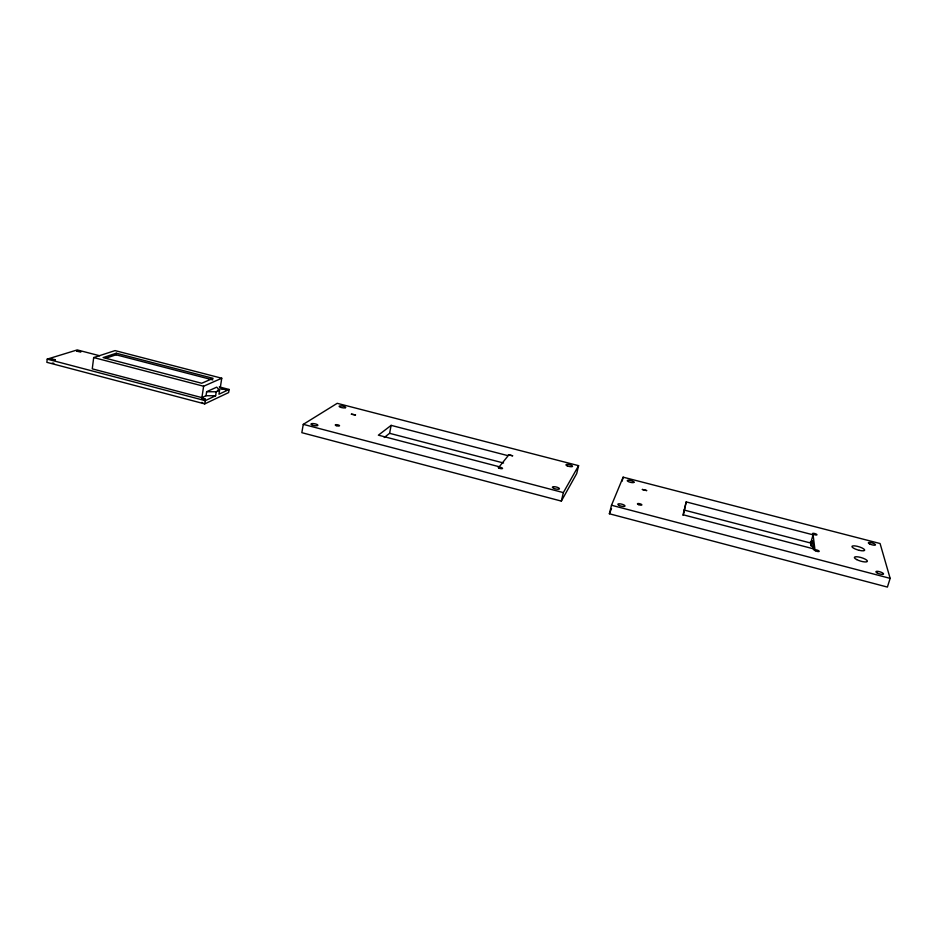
<?xml version="1.0" encoding="UTF-8"?>
<svg xmlns="http://www.w3.org/2000/svg" width="937" height="937" viewBox="0 0 937 937"><rect width="100%" height="100%" fill="white"/><g stroke="black" fill="none" stroke-linecap="round" stroke-linejoin="round"><path stroke-width="1.41" d="M99.732 355.779L77.232 349.923L47.225 359.129L46.85 362.326L204.723 403.894L228.628 392.568L229.12 389.464L219.27 386.899M217.419 390.495L220.043 389.288L221.753 378.232L115.04 350.602L93.688 357.559L92.259 368.85L201.9 397.628L206.035 395.73L215.615 395.777L216.224 391.795L219.551 390.26L216.716 387.157L206.644 391.713L206.035 395.73M105.541 358.309L116.083 354.795L116.293 353.226L213.086 378.325L201.713 383.256L103.105 357.583L116.293 353.226M201.9 397.628L203.622 386.231L221.753 378.232M204.723 403.894L205.215 400.649L215.615 395.777M219.551 390.26L218.942 394.219L229.12 389.464M303.283 424.344L301.831 432.671L561.345 501.096L576.712 473.56L578.597 465.666L337.226 403.32L303.283 424.344L563.348 492.604L578.597 465.666M384.264 437.497L389.593 433.316L391.139 425.363L508.159 455.722L499.269 466.755L378.384 435.166L391.139 425.363M686.2 501.904L683.436 514.858L814.897 549.199L813.093 534.828L686.2 501.904L682.909 515.327M561.345 501.096L563.348 492.604M609.378 513.769L611.498 505.242L623.14 477.167L880.077 543.53L890.15 578.375L887.398 587.077L609.378 513.769L611.521 508.545M622.156 481.126L623.14 477.167M813.398 547.138L810.973 545.674L810.657 543.027L813.093 534.828M810.973 545.674L812.438 540.731L813.55 549.82M206.644 391.713L216.224 391.795M53.842 363.24L52.203 363.099M202.767 402.652L201.678 402.453M116.083 354.795L212.84 379.907M389.593 433.316L503.567 463.007M684.045 510.033L810.657 543.027M93.688 357.559L203.622 386.231M611.498 505.242L890.15 578.375M47.225 359.129L205.215 400.649M810.927 542.453A2.307 0.609 16.3 0 1 810.247 542.008M205.156 399.057C200.541 400.696 200.342 396.281 205.156 399.057M80.91 351.715L76.775 351.246L80.91 351.715M633.962 482.157L633.88 482.379A3.455 0.914 14 0 1 630.765 482.391L629.887 482.168A3.455 0.914 14 0 1 627.275 480.54A3.455 0.914 14 0 1 630.742 480.529A3.455 0.914 14 0 1 633.962 482.157M55.283 359.714L50.973 359.187L55.283 359.714M355.498 414.95L351.398 414.177L355.498 414.95M225.794 389.569L221.706 388.878L225.794 389.569M646.624 490.566L642.372 489.465L646.624 490.566M512.586 455.78L508.451 454.796L512.586 455.78M345.577 407.595L345.331 407.759A3.303 0.843 10.5 0 1 341.829 407.642L341.021 407.443A3.303 0.843 10.5 0 1 339.335 406.084A3.303 0.843 10.5 0 1 343.211 406.213A3.303 0.843 10.5 0 1 345.577 407.595M859.264 550.335L857.601 549.878A6.618 1.687 16.7 0 1 852.904 545.896A6.618 1.687 16.7 0 1 863.621 548.836A6.618 1.687 16.7 0 1 859.264 550.335M619.31 505.523A3.689 1.042 14.1 0 0 624.979 506.074A3.689 1.042 14.1 0 0 619.943 503.825A3.689 1.042 14.1 0 0 619.31 505.523M813.351 534.266A2.307 0.597 16.2 0 0 816.935 534.84A2.307 0.597 16.2 0 0 813.937 533.364A2.307 0.597 16.2 0 0 813.351 534.266M815.331 550.733A2.413 0.644 16.5 0 0 819.161 551.424A2.413 0.644 16.5 0 0 816.209 549.843A2.413 0.644 16.5 0 0 815.331 550.733M869.606 543.917A3.713 0.925 16.7 0 0 875.427 544.983A3.713 0.925 16.7 0 0 870.719 542.582A3.713 0.925 16.7 0 0 869.606 543.917M877.255 572.987A3.994 1.066 17.2 0 0 883.497 574.112A3.994 1.066 17.2 0 0 878.414 571.429A3.994 1.066 17.2 0 0 877.255 572.987M638.366 504.574A2.284 0.632 14.3 0 0 641.857 504.914A2.284 0.632 14.3 0 0 638.718 503.532A2.284 0.632 14.3 0 0 638.366 504.574M856.629 559.553A6.793 1.78 16.9 0 0 867.299 561.497A6.793 1.78 16.9 0 0 858.725 556.988A6.793 1.78 16.9 0 0 856.629 559.553M312.454 425.152A3.525 0.96 10.1 0 0 317.866 425.316A3.525 0.96 10.1 0 0 312.888 423.547A3.525 0.96 10.1 0 0 312.454 425.152M498.964 468.125A2.214 0.621 12.5 0 0 502.513 468.5A2.214 0.621 12.5 0 0 499.69 467.212A2.214 0.621 12.5 0 0 498.964 468.125M567.19 465.83A3.408 0.902 13.2 0 0 572.519 466.403A3.408 0.902 13.2 0 0 567.998 464.436A3.408 0.902 13.2 0 0 567.19 465.83M553.685 488.306A3.631 1.031 13.2 0 0 559.412 488.88A3.631 1.031 13.2 0 0 554.622 486.713A3.631 1.031 13.2 0 0 553.685 488.306M336.219 425.644A2.179 0.586 10.4 0 0 339.522 425.738A2.179 0.586 10.4 0 0 336.418 424.648A2.179 0.586 10.4 0 0 336.219 425.644"/></g></svg>
